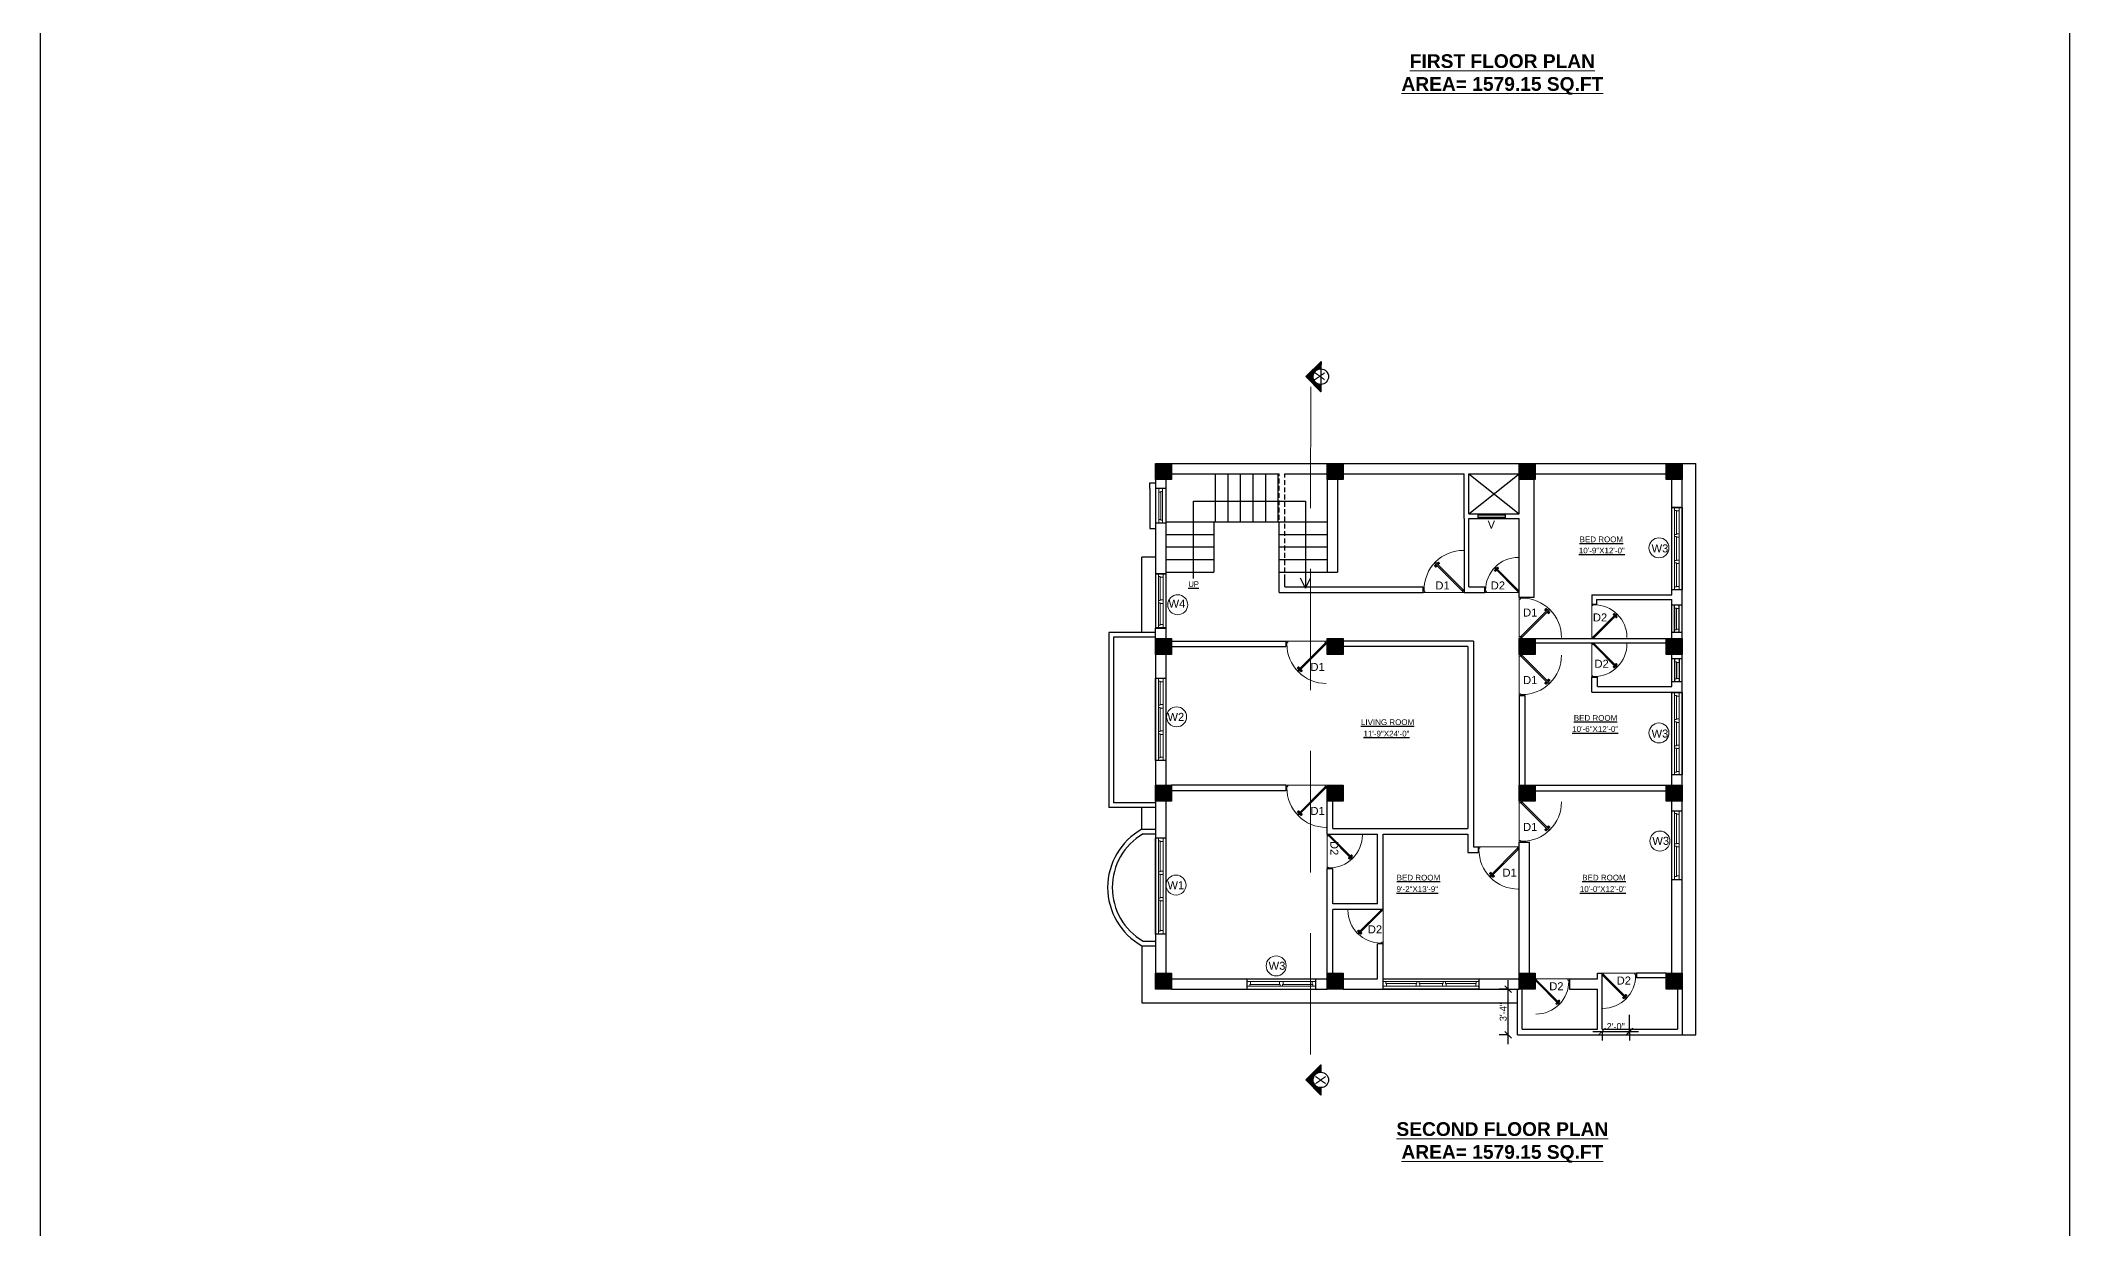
# Model space of a CAD drawing. Header units: inches. Extents: x -343 to 13887, y -13069 to -746.
# Drawn here: x 9035 to 10810, y -9894 to -8855 of the extents above; entities that cross this region are included whole.
import ezdxf

# ---------------------------------------------------------------- set-up
doc = ezdxf.new("R2010")
doc.units = ezdxf.units.IN
doc.header["$LTSCALE"] = 17
doc.header["$MEASUREMENT"] = 0
doc.linetypes.add('21_FP_00$0$HIDDEN', pattern=[0.375, 0.25, -0.125])
doc.linetypes.add('PHANTOM2', pattern=[1.25, 0.625, -0.125, 0.125, -0.125, 0.125, -0.125])
for name, color, linetype, lineweight in [('25 BOT BAR', 12, 'Continuous', 25), ('aa_section_line', 2, 'PHANTOM2', 13), ('DOOR & WIN', 1, 'Continuous', 25), ('OUTLINE', 1, 'Continuous', 25), ('PUERTAS', 7, 'Continuous', 9), ('TEXT', 231, 'Continuous', 20), ('WINDOW FRAME PLAN', 162, 'Continuous', 18)]:
    doc.layers.add(name, color=color, linetype=linetype, lineweight=lineweight)
doc.layers.add('A-Sect-Iden', color=111, linetype='Continuous')
doc.styles.add('ARCHITECTURE', font='stylu.ttf')
doc.styles.add('DIMTEXT', font='arial.ttf', dxfattribs={"height": 6})
doc.styles.add('HEADING', font='swissel.ttf')
doc.dimstyles.new('8 SCALE', dxfattribs={"dimscale": 0, "dimtxt": 6, "dimasz": 6, "dimexe": 8, "dimexo": 8, "dimgap": 1.25, "dimtad": 1, "dimdec": 0, "dimzin": 3, "dimdsep": 46, "dimlunit": 4, "dimtxsty": 'ARCHITECTURE', "dimblk": 'ARCHTICK', "dimcen": 8, "dimdle": 8, "dimclrd": 5, "dimclre": 5, "dimclrt": 7, "dimadec": 0, "dimazin": 0, "dimtfac": 0.75, "dimtdec": 0, "dimtix": 1, "dimtmove": 2, "dimatfit": 3, "dimldrblk": 'ARCHTICK', "dimfxl": 8, "dimfxlon": 1, "dimtolj": 1, "dimtzin": 0, "dimlwd": -1, "dimlwe": -1, "dimarcsym": 0})

# ---------------------------------------------------------------- blocks, each defined once
blk = doc.blocks.new('ffddd')
at = {"layer": 'DOOR & WIN'}
for p, q in [((-13345.3, -2388.1), (-13345.3, -2316.1)), ((-13336.3, -2316.1), (-13345.3, -2316.1)), ((-13336.3, -2316.1), (-13336.3, -2388.1)), ((-13336.3, -2388.1), (-13345.3, -2388.1)), ((-13336.3, -2388.1), (-13345.3, -2388.1))]:
    blk.add_line(p, q, dxfattribs=at)
at = {"layer": 'WINDOW FRAME PLAN'}
for p, q in [((-13342.8, -2316.1), (-13342.8, -2318.6)), ((-13342.8, -2385.6), (-13342.8, -2318.6)), ((-13342.8, -2318.6), (-13341.3, -2318.6)), ((-13341.3, -2318.6), (-13341.3, -2319.1)), ((-13341.3, -2319.1), (-13341.3, -2339.6)), ((-13341.3, -2319.1), (-13338.8, -2319.1)), ((-13338.8, -2316.1), (-13338.8, -2319.1)), ((-13338.8, -2319.1), (-13338.8, -2385.1)), ((-13342.8, -2339.6), (-13341.3, -2339.6)), ((-13342.8, -2341.6), (-13341.3, -2341.6)), ((-13341.3, -2339.1), (-13338.8, -2339.1)), ((-13341.3, -2341.6), (-13341.3, -2342.1)), ((-13341.3, -2341.6), (-13341.3, -2362.6)), ((-13341.3, -2342.1), (-13338.8, -2342.1)), ((-13342.8, -2362.6), (-13341.3, -2362.6)), ((-13342.8, -2364.6), (-13341.3, -2364.6)), ((-13341.3, -2362.1), (-13338.8, -2362.1)), ((-13341.3, -2362.6), (-13341.3, -2362.1)), ((-13341.3, -2364.6), (-13341.3, -2385.6)), ((-13341.3, -2365.1), (-13338.8, -2365.1)), ((-13342.8, -2388.1), (-13342.8, -2385.6)), ((-13342.8, -2385.6), (-13341.3, -2385.6)), ((-13341.3, -2385.1), (-13338.8, -2385.1)), ((-13341.3, -2385.6), (-13341.3, -2385.1)), ((-13338.8, -2388.1), (-13338.8, -2385.1))]:
    blk.add_line(p, q, dxfattribs=at)
blk = doc.blocks.new('3ft')
at = {"layer": 'PUERTAS', "color": 6}
for p, q in [((1, 2.5), (25.2, 26.7)), ((26, 25.9), (1.8, 1.6)), ((26, 25.9), (25.2, 26.7)), ((0, 2.4), (0, 0)), ((0.7, 2.4), (0, 2.4)), ((1.6, 0), (0, 0)), ((0.7, 1.5), (0.7, 2.4)), ((0.8, 1.5), (0.7, 1.5)), ((0.8, 1.5), (0.8, 2.4)), ((0.8, 1.2), (0.8, 1.5)), ((1.6, 1.2), (0.8, 1.2)), ((1.6, 1.8), (0.9, 2.5)), ((1.6, 1.9), (1, 2.5)), ((1.6, 1.9), (1.6, 1.8)), ((1.8, 1.6), (1.6, 1.8)), ((1.6, 0), (1.6, 1.2)), ((34.4, 0), (34.4, 1.2)), ((34.4, 1.2), (35.2, 1.2)), ((34.4, 0), (36, 0)), ((35.2, 1.2), (35.2, 2.4)), ((35.2, 2.4), (36, 2.4)), ((36, 0), (36, 2.4))]:
    blk.add_line(p, q, dxfattribs=at)
at = {"layer": 'PUERTAS', "color": 8}
for p, q in [((22.6, 24.9), (21.6, 25.7)), ((22.6, 25), (21.7, 25.7)), ((22.7, 25.1), (21.8, 25.9)), ((22.1, 26.3), (22, 26.1)), ((22.9, 25.2), (22, 26.1)), ((22.1, 26.3), (22.3, 26.4)), ((22.3, 26.4), (22.3, 26.4)), ((23.2, 25.5), (22.3, 26.4)), ((23.3, 25.7), (22.5, 26.6)), ((23.5, 25.8), (22.7, 26.8)), ((23.4, 25.8), (22.7, 26.7)), ((22.7, 24.3), (23, 24.8)), ((23, 25), (22.8, 25.1)), ((23, 25), (22.9, 25.2)), ((23, 25), (22.9, 25.1)), ((22.9, 24.5), (23.1, 24.9)), ((23.1, 25.1), (23, 25.2)), ((23.1, 24.8), (23.2, 25)), ((23.3, 25.3), (23.2, 25.4)), ((23.4, 25.4), (23.3, 25.6)), ((23.4, 25.4), (23.3, 25.5)), ((23.4, 25.4), (23.3, 25.5)), ((23.3, 24.9), (23.3, 25.1)), ((23.5, 25.1), (23.3, 25.1)), ((23.6, 25.3), (23.4, 25.2)), ((23.9, 25.5), (23.5, 25.3)), ((24.1, 25.7), (23.6, 25.4)), ((23.6, 23.4), (24.1, 23.7)), ((23.8, 23.6), (24.2, 23.8)), ((24.1, 23.8), (24.3, 23.9)), ((24.2, 24), (24.4, 24)), ((24.2, 23.3), (25, 22.3)), ((24.3, 23.7), (24.4, 23.6)), ((24.3, 23.7), (24.5, 23.6)), ((24.3, 23.6), (24.4, 23.5)), ((24.3, 23.3), (25.1, 22.4)), ((24.4, 24.2), (24.4, 24)), ((24.4, 23.8), (24.5, 23.7)), ((24.4, 23.4), (25.2, 22.5)), ((24.6, 24.3), (24.5, 24.1)), ((24.5, 23.6), (25.4, 22.7)), ((24.8, 24.6), (24.6, 24.2)), ((24.6, 24), (24.7, 23.9)), ((25, 24.8), (24.7, 24.3)), ((24.7, 24.1), (24.8, 23.9)), ((24.7, 24.1), (24.8, 24)), ((24.8, 24.1), (24.9, 24)), ((24.8, 23.8), (25.7, 23)), ((25, 24), (25.9, 23.2)), ((25.1, 24.2), (26.1, 23.4)), ((25.1, 24.1), (26, 23.3)), ((25.6, 22.8), (25.4, 22.7)), ((25.6, 22.8), (25.7, 23)), ((25.7, 23), (25.7, 23)), ((0, 0), (36, 0))]:
    blk.add_line(p, q, dxfattribs=at)
at = {"layer": 'PUERTAS', "color": 1}
for p, q in [((21.7, 25.8), (22.1, 26.3)), ((21.7, 25.7), (22.2, 26.2)), ((21.7, 25.8), (21.7, 25.8)), ((22.5, 25), (21.7, 25.6)), ((22.6, 26.7), (22.1, 26.3)), ((22.7, 26.7), (22.2, 26.2)), ((22.6, 26.7), (22.6, 26.7)), ((22.6, 25), (23, 25.4)), ((22.6, 24.3), (22.9, 24.7)), ((22.6, 24.1), (22.6, 24.1)), ((22.7, 25.1), (22.7, 25.1)), ((23.4, 25.9), (22.8, 26.7)), ((22.8, 25.1), (23.1, 25.3)), ((22.9, 25), (22.8, 25.1)), ((22.9, 24.9), (23.2, 25.2)), ((22.9, 24.8), (22.9, 24.8)), ((22.9, 24.7), (22.9, 24.7)), ((23.4, 25.8), (23, 25.4)), ((23.3, 25.6), (23.1, 25.3)), ((23.5, 25.5), (23.2, 25.2)), ((23.3, 25.7), (23.3, 25.7)), ((23.4, 25.5), (23.3, 25.6)), ((23.4, 23.3), (23.4, 23.3)), ((23.6, 25.5), (23.6, 25.5)), ((23.6, 23.3), (24, 23.6)), ((24.1, 25.8), (23.7, 25.5)), ((23.7, 25.5), (23.7, 25.5)), ((24, 23.6), (24, 23.6)), ((24.1, 23.6), (24.1, 23.6)), ((24.3, 25.8), (24.3, 25.8)), ((24.3, 23.6), (24.5, 23.9)), ((24.3, 23.3), (24.7, 23.7)), ((24.3, 23.6), (24.4, 23.5)), ((24.3, 23.2), (24.9, 22.4)), ((24.4, 23.5), (24.6, 23.8)), ((24.4, 23.4), (24.4, 23.4)), ((24.8, 24.1), (24.5, 23.9)), ((24.9, 24), (24.6, 23.8)), ((25.1, 24.1), (24.7, 23.7)), ((25.1, 24.8), (24.8, 24.4)), ((24.8, 24.4), (24.8, 24.4)), ((24.8, 24.3), (24.8, 24.3)), ((24.8, 24.1), (24.9, 24)), ((25, 24), (25, 24)), ((25, 22.4), (25.5, 22.9)), ((25.1, 25), (25.1, 25)), ((25.1, 22.4), (25.6, 22.8)), ((25.1, 22.4), (25.1, 22.4)), ((25.2, 24.1), (26, 23.5)), ((26, 23.4), (25.5, 22.9)), ((26, 23.3), (25.6, 22.8)), ((26, 23.3), (26, 23.3))]:
    blk.add_line(p, q, dxfattribs=at)
at = {"layer": 'PUERTAS', "color": 2}
for p, q in [((22, 26.1), (22, 26.1)), ((25.4, 22.7), (25.4, 22.7))]:
    blk.add_line(p, q, dxfattribs=at)
at = {"layer": 'PUERTAS', "color": 6}
for radius in [0.155, 0.0752]:
    blk.add_circle((0.8, 2.6), radius, dxfattribs=at)
blk.add_arc((0.8, 2.6), 34.4, 359.7285, 90.0333, dxfattribs=at)
at = {"layer": 'PUERTAS', "color": 1}
for centre, start, end in [((22.5, 25), 231.0764, 315), ((22.7, 24.2), 135, 225), ((22.7, 26.7), 38.9236, 135), ((22.8, 25.1), 225, 315), ((23, 24.9), 135, 219.7428), ((22.9, 24.8), 315, 39.7428), ((23.3, 25.6), 315, 45), ((23.4, 25.9), 315, 38.9236), ((23.5, 23.4), 225, 315), ((23.5, 25.4), 50.2572, 135), ((23.6, 25.5), 230.2572, 315), ((24.1, 23.6), 50.2572, 135), ((24.2, 25.7), 45, 135), ((24.2, 23.7), 230.2572, 315), ((24.3, 23.2), 135, 218.9236), ((24.4, 23.5), 135, 225), ((24.8, 24.3), 135, 219.7428), ((24.7, 24.2), 315, 39.7428), ((24.9, 24), 45, 135), ((25, 22.4), 218.9236, 315), ((25, 24.9), 315, 45), ((25.2, 24.1), 51.0764, 135), ((26, 23.4), 315, 51.0764)]:
    blk.add_arc(centre, 0.08, start, end, dxfattribs=at)
blk = doc.blocks.new('*U2802')
at = {"color": 3, "xscale": -1}
blk.add_blockref('3ft', (42, 0), dxfattribs=at)
blk = doc.blocks.new('DFFDFD')
at = {"layer": 'DOOR & WIN'}
for p, q in [((-13646.8, -2252.3), (-13646.8, -2168.3)), ((-13637.8, -2168.3), (-13646.8, -2168.3)), ((-13637.8, -2168.3), (-13637.8, -2252.3)), ((-13637.8, -2252.3), (-13646.8, -2252.3)), ((-13637.8, -2252.3), (-13646.8, -2252.3))]:
    blk.add_line(p, q, dxfattribs=at)
at = {"layer": 'WINDOW FRAME PLAN'}
for p, q in [((-13644.3, -2168.3), (-13644.3, -2170.8)), ((-13644.3, -2249.8), (-13644.3, -2170.8)), ((-13644.3, -2170.8), (-13642.8, -2170.8)), ((-13642.8, -2170.8), (-13642.8, -2171.3)), ((-13642.8, -2171.3), (-13642.8, -2197.8)), ((-13642.8, -2171.3), (-13640.3, -2171.3)), ((-13640.3, -2168.3), (-13640.3, -2171.3)), ((-13640.3, -2171.3), (-13640.3, -2249.3)), ((-13644.3, -2197.8), (-13642.8, -2197.8)), ((-13644.3, -2199.8), (-13642.8, -2199.8)), ((-13642.8, -2197.3), (-13640.3, -2197.3)), ((-13642.8, -2199.8), (-13642.8, -2200.3)), ((-13642.8, -2199.8), (-13642.8, -2220.8)), ((-13642.8, -2200.3), (-13640.3, -2200.3)), ((-13644.3, -2220.8), (-13642.8, -2220.8)), ((-13644.3, -2222.8), (-13642.8, -2222.8)), ((-13642.8, -2220.3), (-13640.3, -2220.3)), ((-13642.8, -2220.8), (-13642.8, -2220.3)), ((-13642.8, -2222.8), (-13642.8, -2249.3)), ((-13642.8, -2223.3), (-13640.3, -2223.3)), ((-13644.3, -2252.3), (-13644.3, -2249.8)), ((-13644.3, -2249.8), (-13642.8, -2249.8)), ((-13642.8, -2249.3), (-13640.3, -2249.3)), ((-13642.8, -2249.8), (-13642.8, -2249.3)), ((-13640.3, -2252.3), (-13640.3, -2249.3))]:
    blk.add_line(p, q, dxfattribs=at)
blk = doc.blocks.new('2ft6in')
at = {"layer": 'PUERTAS', "color": 2}
for p, q in [((0.8, 2.1), (21, 22.3)), ((21.7, 21.6), (1.5, 1.4)), ((18.3, 21.8), (18.3, 21.8)), ((21.7, 21.6), (21, 22.3)), ((21.2, 18.9), (21.2, 18.9)), ((0, 2), (0, 0)), ((0.6, 2), (0, 2)), ((1.3, 0), (0, 0)), ((0.6, 1.3), (0.6, 2)), ((0.7, 1.3), (0.6, 1.3)), ((0.7, 1.3), (0.7, 2)), ((0.7, 1), (0.7, 1.3)), ((1.3, 1), (0.7, 1)), ((1.4, 1.6), (0.8, 2.1)), ((1.3, 1.5), (0.8, 2.1)), ((1.4, 1.6), (1.3, 1.5)), ((1.5, 1.4), (1.3, 1.5)), ((1.3, 0), (1.3, 1)), ((28.7, 0), (28.7, 1)), ((28.7, 1), (29.3, 1)), ((28.7, 0), (30, 0)), ((29.3, 1), (29.3, 2)), ((29.3, 2), (30, 2)), ((30, 0), (30, 2))]:
    blk.add_line(p, q, dxfattribs=at)
at = {"layer": 'PUERTAS', "color": 8}
for p, q in [((18.8, 20.8), (18, 21.4)), ((18.9, 20.8), (18.1, 21.5)), ((19, 20.9), (18.2, 21.6)), ((18.4, 21.9), (18.3, 21.8)), ((19.1, 21), (18.3, 21.7)), ((18.4, 21.9), (18.6, 22)), ((18.6, 22), (18.6, 22)), ((19.3, 21.3), (18.6, 22)), ((19.4, 21.4), (18.8, 22.1)), ((19.6, 21.5), (18.9, 22.3)), ((19.5, 21.5), (18.9, 22.3)), ((18.9, 20.3), (19.2, 20.7)), ((19.1, 20.8), (19, 20.9)), ((19.2, 20.9), (19.1, 21)), ((19.1, 20.8), (19.1, 20.9)), ((19.1, 20.4), (19.3, 20.8)), ((19.3, 20.9), (19.2, 21)), ((19.4, 21.1), (19.3, 21.2)), ((19.3, 20.6), (19.3, 20.8)), ((19.5, 21.2), (19.4, 21.3)), ((19.5, 21.2), (19.4, 21.3)), ((19.5, 21.1), (19.4, 21.2)), ((19.4, 20.8), (19.4, 20.9)), ((19.6, 20.9), (19.4, 20.9)), ((19.7, 21.1), (19.5, 21)), ((20.1, 21.4), (19.6, 21.1)), ((19.9, 21.2), (19.6, 21.1)), ((19.7, 19.5), (20.1, 19.8)), ((19.9, 19.7), (20.2, 19.8)), ((20.1, 19.9), (20.3, 19.9)), ((20.2, 20), (20.3, 20)), ((20.2, 19.7), (20.3, 19.6)), ((20.2, 19.7), (20.3, 19.6)), ((20.2, 19.4), (20.9, 18.7)), ((20.2, 19.4), (20.8, 18.6)), ((20.3, 20.1), (20.4, 20)), ((20.3, 19.8), (20.4, 19.7)), ((20.3, 19.5), (21, 18.8)), ((20.5, 20.3), (20.4, 20.1)), ((20.4, 19.8), (20.4, 19.7)), ((20.7, 20.5), (20.5, 20.2)), ((20.5, 20), (20.6, 19.9)), ((20.5, 19.6), (21.1, 18.9)), ((20.8, 20.6), (20.6, 20.2)), ((20.6, 20.1), (20.7, 20)), ((20.6, 20.1), (20.7, 20)), ((20.6, 20), (20.7, 20)), ((20.7, 19.9), (21.4, 19.2)), ((20.8, 20), (21.6, 19.3)), ((20.9, 20.1), (21.7, 19.5)), ((21, 20.1), (21.7, 19.5)), ((21.3, 19), (21.2, 18.9)), ((21.3, 19), (21.4, 19.1)), ((21.4, 19.2), (21.4, 19.1)), ((0, 0), (30, 0))]:
    blk.add_line(p, q, dxfattribs=at)
at = {"layer": 'PUERTAS', "color": 1}
for p, q in [((18.1, 21.5), (18.5, 21.9)), ((18.1, 21.4), (18.5, 21.9)), ((18.1, 21.5), (18.1, 21.5)), ((18.7, 20.8), (18.1, 21.3)), ((18.9, 22.3), (18.5, 21.9)), ((18.8, 22.2), (18.5, 21.9)), ((18.8, 22.2), (18.8, 22.2)), ((18.8, 20.8), (19.2, 21.2)), ((18.8, 20.2), (19.1, 20.6)), ((18.9, 20.1), (18.8, 20.1)), ((18.9, 20.9), (18.9, 20.9)), ((19.5, 21.6), (19, 22.3)), ((19, 20.9), (19.2, 21.1)), ((19.1, 20.8), (19, 20.9)), ((19.1, 20.8), (19.3, 21)), ((19.1, 20.7), (19.1, 20.7)), ((19.1, 20.6), (19.1, 20.6)), ((19.5, 21.5), (19.2, 21.2)), ((19.5, 21.3), (19.2, 21.1)), ((19.5, 21.2), (19.3, 21)), ((19.4, 21.4), (19.5, 21.4)), ((19.5, 21.2), (19.4, 21.3)), ((19.5, 19.4), (19.5, 19.4)), ((19.6, 21.2), (19.6, 21.2)), ((19.6, 19.4), (20, 19.7)), ((20.1, 21.5), (19.7, 21.2)), ((19.7, 21.2), (19.7, 21.2)), ((20, 19.7), (20, 19.7)), ((20.1, 19.7), (20.1, 19.7)), ((20.2, 21.5), (20.2, 21.5)), ((20.2, 19.7), (20.4, 19.9)), ((20.2, 19.4), (20.6, 19.8)), ((20.2, 19.7), (20.3, 19.6)), ((20.2, 19.3), (20.8, 18.6)), ((20.3, 19.6), (20.5, 19.8)), ((20.3, 19.5), (20.3, 19.5)), ((20.6, 20.1), (20.4, 19.9)), ((20.7, 20), (20.5, 19.8)), ((20.7, 20.2), (20.6, 20.2)), ((20.9, 20.1), (20.6, 19.8)), ((20.6, 20.1), (20.7, 20)), ((20.9, 20.7), (20.7, 20.3)), ((20.7, 20.3), (20.7, 20.3)), ((20.8, 20), (20.8, 20)), ((20.9, 20.8), (20.9, 20.8)), ((20.9, 18.6), (21.3, 19.1)), ((20.9, 18.7), (21.3, 19)), ((20.9, 18.7), (20.9, 18.7)), ((21, 20.1), (21.7, 19.6)), ((21.7, 19.5), (21.3, 19.1)), ((21.7, 19.4), (21.3, 19)), ((21.6, 19.4), (21.7, 19.4))]:
    blk.add_line(p, q, dxfattribs=at)
at = {"layer": 'PUERTAS', "color": 2}
for radius in [0.129, 0.0627]:
    blk.add_circle((0.7, 2.1), radius, dxfattribs=at)
at = {"layer": 'PUERTAS', "color": 8}
blk.add_arc((0.7, 2.1), 28.7, 359.7285, 90.0333, dxfattribs=at)
at = {"layer": 'PUERTAS', "color": 1}
for centre, start, end in [((18.8, 20.8), 231.0764, 315), ((18.9, 20.2), 135, 225), ((18.9, 22.2), 38.9236, 135), ((19, 20.9), 225, 315), ((19.2, 20.7), 135, 219.7428), ((19.1, 20.6), 315, 39.7428), ((19.5, 21.6), 315, 38.9236), ((19.4, 21.4), 315, 45), ((19.6, 21.2), 50.2572, 135), ((19.6, 19.5), 225, 315), ((19.7, 21.3), 230.2572, 315), ((20.1, 19.6), 50.2572, 135), ((20.2, 21.4), 45, 135), ((20.2, 19.7), 230.2572, 315), ((20.3, 19.4), 135, 218.9236), ((20.4, 19.5), 135, 225), ((20.7, 20.3), 135, 219.7428), ((20.6, 20.2), 315, 39.7428), ((20.8, 20), 45, 135), ((20.8, 18.7), 218.9236, 315), ((20.9, 20.7), 315, 45), ((21, 20.1), 51.0764, 135), ((21.7, 19.5), 315, 51.0764)]:
    blk.add_arc(centre, 0.0667, start, end, dxfattribs=at)
blk = doc.blocks.new('*U2794')
at = {"color": 3, "xscale": -1}
blk.add_blockref('2ft6in', (42, 0), dxfattribs=at)
blk = doc.blocks.new('*U3030')
at = {"color": 3}
blk.add_blockref('3ft', (0, 0), dxfattribs=at)
blk = doc.blocks.new('*U2795')
at = {"color": 3, "xscale": -1}
blk.add_blockref('3ft', (42, 0), dxfattribs=at)
blk = doc.blocks.new("5'")
at = {"layer": 'WINDOW FRAME PLAN'}
for p, q in [((10026.3, -7897.2), (10086.3, -7897.2)), ((10026.3, -7897.2), (10026.3, -7901.2)), ((10026.3, -7897.2), (10029.3, -7897.2)), ((10029.3, -7899.7), (10029.3, -7897.2)), ((10054.8, -7899.7), (10054.8, -7897.2)), ((10054.8, -7897.2), (10057.8, -7897.2)), ((10057.8, -7899.7), (10057.8, -7897.2)), ((10086.3, -7897.2), (10083.3, -7897.2)), ((10083.3, -7899.7), (10083.3, -7897.2)), ((10086.3, -7897.2), (10086.3, -7901.2)), ((10026.3, -7901.2), (10086.3, -7901.2)), ((10026.3, -7901.2), (10028.8, -7901.2)), ((10028.8, -7901.2), (10028.8, -7899.7)), ((10028.8, -7899.7), (10029.3, -7899.7)), ((10029.3, -7899.7), (10054.8, -7899.7)), ((10055.3, -7899.7), (10054.8, -7899.7)), ((10055.3, -7901.2), (10055.3, -7899.7)), ((10057.3, -7901.2), (10057.3, -7899.7)), ((10057.8, -7899.7), (10057.3, -7899.7)), ((10057.8, -7899.7), (10083.3, -7899.7)), ((10083.8, -7899.7), (10083.3, -7899.7)), ((10083.8, -7901.2), (10083.8, -7899.7)), ((10086.3, -7901.2), (10083.8, -7901.2))]:
    blk.add_line(p, q, dxfattribs=at)
blk = doc.blocks.new('*U3074')
at = {"color": 3}
blk.add_blockref('2ft6in', (0, 0), dxfattribs=at)
blk = doc.blocks.new("W4'")
at = {"layer": '25 BOT BAR'}
for p, q in [((9894.3, -8421.4), (9894.3, -8468.9)), ((9903.3, -8421.4), (9903.3, -8468.9))]:
    blk.add_line(p, q, dxfattribs=at)
at = {"layer": 'DOOR & WIN'}
blk.add_line((9903.3, -8421.4), (9894.3, -8421.4), dxfattribs=at)
at = {"layer": 'OUTLINE'}
blk.add_line((9903.3, -8468.9), (9894.3, -8468.9), dxfattribs=at)
at = {"layer": 'WINDOW FRAME PLAN'}
for p, q in [((9896.8, -8421.4), (9896.8, -8423.9)), ((9896.8, -8468.9), (9896.8, -8423.9)), ((9896.8, -8423.9), (9898.3, -8423.9)), ((9898.3, -8423.9), (9898.3, -8424.4)), ((9898.3, -8424.4), (9898.3, -8444.9)), ((9898.3, -8424.4), (9900.8, -8424.4)), ((9900.8, -8421.4), (9900.8, -8424.4)), ((9900.8, -8424.4), (9900.8, -8468.9)), ((9896.8, -8444.9), (9898.3, -8444.9)), ((9896.8, -8446.9), (9898.3, -8446.9)), ((9898.3, -8444.4), (9900.8, -8444.4)), ((9898.3, -8446.9), (9898.3, -8447.4)), ((9898.3, -8446.9), (9898.3, -8466.4)), ((9898.3, -8447.4), (9900.8, -8447.4)), ((9896.8, -8468.9), (9896.8, -8466.4)), ((9896.8, -8466.4), (9898.3, -8466.4)), ((9898.3, -8465.9), (9900.8, -8465.9)), ((9898.3, -8466.4), (9898.3, -8465.9)), ((9900.8, -8468.9), (9900.8, -8465.9))]:
    blk.add_line(p, q, dxfattribs=at)
blk = doc.blocks.new('_ArchTick')
at = {"color": 0, "linetype": 'ByBlock', "const_width": 0.15}
blk.add_lwpolyline([(-0.5, -0.5), (0.5, 0.5)], dxfattribs=at)
blk = doc.blocks.new('*D3081')
at = {"layer": '25 BOT BAR', "color": 5, "transparency": 16777216}
for p, q in [((10318.8, -9684.6), (10310.7, -9684.6)), ((10318.7, -9732.6), (10318.7, -9676.6)), ((10318.8, -9724.6), (10310.7, -9724.6))]:
    blk.add_line(p, q, dxfattribs=at)
at = {"layer": 'Defpoints', "color": 0, "transparency": 16777216}
for p in [(10318.7, -9684.6), (10326.8, -9684.6), (10326.8, -9724.6)]:
    blk.add_point(p, dxfattribs=at)
at = {"layer": '25 BOT BAR', "color": 5, "transparency": 16777216, "xscale": 6, "yscale": 6, "zscale": 6}
for p, rotation in [((10318.7, -9684.6), 90), ((10318.7, -9724.6), 270)]:
    blk.add_blockref('_ArchTick', p, dxfattribs=dict(at, rotation=rotation))
at = {"layer": '25 BOT BAR', "color": 7, "transparency": 16777216, "insert": (10314.3, -9704.6), "char_height": 6, "attachment_point": 5, "rotation": 90, "style": 'ARCHITECTURE'}
blk.add_mtext('\\A1;3\'-4"', dxfattribs=at)
blk = doc.blocks.new('*D3084')
at = {"layer": '25 BOT BAR', "color": 5, "transparency": 16777216}
for p, q in [((10392.8, -9721.6), (10432.8, -9721.6)), ((10400.8, -9721.6), (10400.8, -9729.6)), ((10424.8, -9721.6), (10424.8, -9729.6))]:
    blk.add_line(p, q, dxfattribs=at)
at = {"layer": 'Defpoints', "color": 0, "transparency": 16777216}
for p in [(10400.8, -9719.6), (10424.8, -9719.6), (10424.8, -9721.6)]:
    blk.add_point(p, dxfattribs=at)
at = {"layer": '25 BOT BAR', "color": 5, "transparency": 16777216, "xscale": 6, "yscale": 6, "zscale": 6, "rotation": 180}
blk.add_blockref('_ArchTick', (10400.8, -9721.6), dxfattribs=at)
at = {"layer": '25 BOT BAR', "color": 5, "transparency": 16777216, "xscale": 6, "yscale": 6, "zscale": 6}
blk.add_blockref('_ArchTick', (10424.8, -9721.6), dxfattribs=at)
at = {"layer": '25 BOT BAR', "color": 7, "transparency": 16777216, "insert": (10412.8, -9717.3), "char_height": 6, "attachment_point": 5, "style": 'ARCHITECTURE'}
blk.add_mtext('\\A1;2\'-0"', dxfattribs=at)

msp = doc.modelspace()

# ---------------------------------------------------------------- hatches: boundary and pattern name
at = {"layer": 'A-Sect-Iden', "ltscale": 0.5}
h = msp.add_hatch(dxfattribs=at)
h.set_pattern_fill('ANSI37', color=2, scale=5, style=0)
h.set_pattern_definition([(45, (-15694.25335, -15330.1273), (-0.441941738, 0.441941738), []), (135, (-15694.25335, -15330.1273), (-0.441941738, -0.441941738), [])])
h.paths.add_polyline_path([(10154.8, -9155.4), (10154.7, -9161.9), (10141.6, -9148.5), (10155, -9135.4), (10154.9, -9141.9, 1)])
h = msp.add_hatch(dxfattribs=at)
h.set_pattern_fill('ANSI37', color=2, scale=5, style=0)
h.set_pattern_definition([(45, (-15694.22874, -15945.5012), (-0.441941738, 0.441941738), []), (135, (-15694.22874, -15945.5012), (-0.441941738, -0.441941738), [])])
h.paths.add_polyline_path([(10154.8, -9770.7), (10154.8, -9777.2), (10141.6, -9764), (10154.8, -9750.7), (10154.8, -9757.2, 1)])
at = {"layer": 'DOOR & WIN'}
h = msp.add_hatch(color=256, dxfattribs=at)
h.dxf.hatch_style = 1
h.paths.add_polyline_path([(10024.3, -9224.6), (10010.3, -9224.6), (10010.3, -9238.6), (10024.3, -9238.6)])
h = msp.add_hatch(color=256, dxfattribs=at)
h.dxf.hatch_style = 1
h.paths.add_polyline_path([(10174.3, -9224.6), (10160.3, -9224.6), (10160.3, -9238.6), (10174.3, -9238.6)])
h = msp.add_hatch(color=256, dxfattribs=at)
h.dxf.hatch_style = 1
h.paths.add_polyline_path([(10342.3, -9224.6), (10328.3, -9224.6), (10328.3, -9238.6), (10342.3, -9238.6)])
h = msp.add_hatch(color=256, dxfattribs=at)
h.dxf.hatch_style = 1
h.paths.add_polyline_path([(10470.8, -9224.6), (10456.8, -9224.6), (10456.8, -9238.6), (10470.8, -9238.6)])
h = msp.add_hatch(color=256, dxfattribs=at)
h.dxf.hatch_style = 1
h.paths.add_polyline_path([(10024.3, -9377.6), (10010.3, -9377.6), (10010.3, -9391.6), (10024.3, -9391.6)])
h = msp.add_hatch(color=256, dxfattribs=at)
h.dxf.hatch_style = 1
h.paths.add_polyline_path([(10174.3, -9377.6), (10160.3, -9377.6), (10160.3, -9391.6), (10174.3, -9391.6)])
h = msp.add_hatch(color=256, dxfattribs=at)
h.dxf.hatch_style = 1
h.paths.add_polyline_path([(10342.3, -9377.6), (10328.3, -9377.6), (10328.3, -9391.6), (10342.3, -9391.6)])
h = msp.add_hatch(color=256, dxfattribs=at)
h.dxf.hatch_style = 1
h.paths.add_polyline_path([(10470.8, -9377.6), (10456.8, -9377.6), (10456.8, -9391.6), (10470.8, -9391.6)])
h = msp.add_hatch(color=256, dxfattribs=at)
h.dxf.hatch_style = 1
h.paths.add_polyline_path([(10024.3, -9506), (10010.3, -9506), (10010.3, -9520), (10024.3, -9520)])
h = msp.add_hatch(color=256, dxfattribs=at)
h.dxf.hatch_style = 1
h.paths.add_polyline_path([(10174.3, -9506), (10160.3, -9506), (10160.3, -9520), (10174.3, -9520)])
h = msp.add_hatch(color=256, dxfattribs=at)
h.dxf.hatch_style = 1
h.paths.add_polyline_path([(10342.3, -9506), (10328.3, -9506), (10328.3, -9520), (10342.3, -9520)])
h = msp.add_hatch(color=256, dxfattribs=at)
h.dxf.hatch_style = 1
h.paths.add_polyline_path([(10470.8, -9506), (10456.8, -9506), (10456.8, -9520), (10470.8, -9520)])
h = msp.add_hatch(color=256, dxfattribs=at)
h.dxf.hatch_style = 1
h.paths.add_polyline_path([(10024.3, -9670.6), (10010.3, -9670.6), (10010.3, -9684.6), (10024.3, -9684.6)])
h = msp.add_hatch(color=256, dxfattribs=at)
h.dxf.hatch_style = 1
h.paths.add_polyline_path([(10174.3, -9670.6), (10160.3, -9670.6), (10160.3, -9684.6), (10174.3, -9684.6)])
h = msp.add_hatch(color=256, dxfattribs=at)
h.dxf.hatch_style = 1
h.paths.add_polyline_path([(10342.3, -9670.6), (10328.3, -9670.6), (10328.3, -9684.6), (10342.3, -9684.6)])
h = msp.add_hatch(color=256, dxfattribs=at)
h.dxf.hatch_style = 1
h.paths.add_polyline_path([(10470.8, -9670.6), (10456.8, -9670.6), (10456.8, -9684.6), (10470.8, -9684.6)])

# ---------------------------------------------------------------- linework, layer by layer
at = {"layer": '25 BOT BAR'}
for p, q in [((10024.3, -9224.6), (10160.3, -9224.6)), ((10470.8, -9224.6), (10482.8, -9224.6)), ((10005.3, -9246.6), (10005.3, -9241.6)), ((10005.3, -9241.6), (10010.3, -9241.6)), ((10005.3, -9246.6), (10005.3, -9276.6)), ((10010.3, -9238.6), (10010.3, -9257.7)), ((10010.3, -9246.6), (10010.3, -9276.6)), ((10019.3, -9246.6), (10010.3, -9246.6)), ((10019.3, -9238.6), (10019.3, -9321)), ((10024.3, -9233.6), (10118.3, -9233.6)), ((10062.3, -9233.6), (10062.3, -9275.6)), ((10073.3, -9233.6), (10073.3, -9275.6)), ((10084.3, -9233.6), (10084.3, -9275.6)), ((10095.3, -9233.6), (10095.3, -9275.6)), ((10106.3, -9233.6), (10106.3, -9275.6)), ((10117.3, -9233.6), (10117.3, -9275.6)), ((10123.3, -9233.6), (10160.3, -9233.6)), ((10160.3, -9238.6), (10160.3, -9319.6)), ((10169.3, -9238.6), (10169.3, -9319.6)), ((10280.3, -9272.6), (10280.3, -9233.6)), ((10284.3, -9268.6), (10328.3, -9233.6)), ((10284.3, -9233.6), (10328.3, -9268.6)), ((10043.3, -9325.3), (10043.3, -9257.6)), ((10043.3, -9257.6), (10141.3, -9257.6)), ((10141.3, -9257.6), (10141.3, -9333.7)), ((10005.3, -9276.6), (10005.3, -9281.6)), ((10005.3, -9281.6), (10010.3, -9281.6)), ((10010.3, -9276.6), (10010.3, -9321)), ((10010.3, -9276.6), (10019.3, -9276.6)), ((10019.3, -9275.6), (10061.3, -9275.6)), ((10061.3, -9275.6), (10061.3, -9319.6)), ((10061.3, -9275.6), (10118.3, -9275.6)), ((10116.3, -9275.6), (10160.3, -9275.6)), ((10118.3, -9337.6), (10118.3, -9275.6)), ((10292.3, -9272.6), (10292.3, -9268.6)), ((10292.3, -9269.6), (10316.3, -9269.6)), ((10292.3, -9271.6), (10316.3, -9271.6)), ((10316.3, -9272.6), (10316.3, -9268.6)), ((10019.3, -9286.6), (10061.3, -9286.6)), ((10019.3, -9297.6), (10061.3, -9297.6)), ((10118.3, -9286.6), (10160.3, -9286.6)), ((10118.3, -9297.6), (10160.3, -9297.6)), ((10010.3, -9306.6), (9998.3, -9306.6)), ((9998.3, -9372.6), (9998.3, -9306.6)), ((10019.3, -9308.6), (10061.3, -9308.6)), ((10118.3, -9308.6), (10160.3, -9308.6)), ((10010.3, -9321), (10019.3, -9321)), ((10019.3, -9319.6), (10061.3, -9319.6)), ((10118.3, -9319.6), (10160.3, -9319.6)), ((10123.3, -9332.6), (10123.3, -9321.6)), ((10123.3, -9332.6), (10244.3, -9332.6)), ((10141.3, -9333.7), (10136.9, -9324.8)), ((10141.3, -9333.7), (10145.7, -9324.8)), ((10160.3, -9319.6), (10169.3, -9319.6)), ((10244.3, -9337.6), (10244.3, -9332.6)), ((10284.3, -9332.6), (10298.3, -9332.6)), ((10298.3, -9337.6), (10298.3, -9332.6)), ((10118.3, -9337.6), (10244.3, -9337.6)), ((10280.3, -9337.6), (10298.3, -9337.6)), ((10328.3, -9341.6), (10341.3, -9341.6)), ((10391.8, -9339.6), (10391.8, -9347.6)), ((10391.8, -9347.6), (10395.8, -9347.6)), ((10395.8, -9343.6), (10395.8, -9347.6)), ((10470.8, -9348.6), (10461.8, -9348.6)), ((10464.3, -9372.6), (10464.3, -9348.6)), ((10465.8, -9369.6), (10465.8, -9351.6)), ((10468.3, -9372.6), (10468.3, -9348.6)), ((10010.3, -9377.6), (10010.3, -9368.6)), ((10010.3, -9368.6), (10019.3, -9368.6)), ((10019.3, -9368.6), (10019.3, -9377.6)), ((9969.3, -9372.6), (9969.3, -9525.6)), ((10010.3, -9372.6), (9969.3, -9372.6)), ((9973.3, -9376.6), (9973.3, -9521.6)), ((10010.3, -9376.6), (9973.3, -9376.6)), ((10024.3, -9380.1), (10124.3, -9380.1)), ((10024.3, -9384.6), (10124.3, -9384.6)), ((10124.3, -9380.1), (10124.3, -9384.6)), ((10288.3, -9380.1), (10174.3, -9380.1)), ((10283.3, -9384.6), (10174.3, -9384.6)), ((10283.3, -9384.6), (10283.3, -9544)), ((10288.3, -9380.1), (10288.3, -9560)), ((10470.8, -9372.6), (10461.8, -9372.6)), ((10010.3, -9391.6), (10010.3, -9506)), ((10019.3, -9391.6), (10019.3, -9506)), ((10470.8, -9395.6), (10461.8, -9395.6)), ((10464.3, -9395.6), (10464.3, -9415.6)), ((10465.8, -9398.6), (10465.8, -9412.6)), ((10468.3, -9395.6), (10468.3, -9415.6)), ((10391.8, -9424.6), (10391.8, -9411.6)), ((10391.8, -9411.6), (10396.8, -9411.6)), ((10396.8, -9419.6), (10396.8, -9411.6)), ((10470.8, -9415.6), (10461.8, -9415.6)), ((10328.3, -9427.6), (10328.3, -9506)), ((10328.3, -9427.6), (10333.3, -9427.6)), ((10333.3, -9427.6), (10333.3, -9506)), ((10124.3, -9506), (10024.3, -9506)), ((10124.3, -9511), (10024.3, -9511)), ((10124.3, -9506), (10124.3, -9511)), ((10342.3, -9506), (10456.8, -9506)), ((10342.3, -9511), (10456.8, -9511)), ((10010.3, -9525.6), (9969.3, -9525.6)), ((10010.3, -9521.6), (9973.3, -9521.6)), ((9998.3, -9544.6), (9998.3, -9525.6)), ((10010.3, -9520), (10010.3, -9670.6)), ((10019.3, -9520), (10019.3, -9670.6)), ((10160.3, -9549), (10160.3, -9520)), ((10165.3, -9544), (10165.3, -9520)), ((10461.8, -9528.6), (10470.8, -9528.6)), ((9998.3, -9544.6), (10010.3, -9544.6)), ((10165.3, -9544), (10283.3, -9544)), ((9999.3, -9548.6), (10010.3, -9548.6)), ((10160.3, -9549), (10204.3, -9549)), ((10204.3, -9609.8), (10204.3, -9549)), ((10209.3, -9614.8), (10209.3, -9549)), ((10209.3, -9549), (10283.3, -9549)), ((10283.3, -9549), (10283.3, -9565)), ((10283.3, -9565), (10292.3, -9565)), ((10288.3, -9560), (10292.3, -9560)), ((10292.3, -9560), (10292.3, -9565)), ((10328.3, -9556), (10337.3, -9556)), ((10160.3, -9670.6), (10160.3, -9579)), ((10160.3, -9579), (10165.3, -9579)), ((10165.3, -9609.8), (10165.3, -9579)), ((10461.8, -9588.6), (10470.8, -9588.6)), ((10204.3, -9609.8), (10165.3, -9609.8)), ((10165.3, -9670.6), (10165.3, -9614.8)), ((10209.3, -9614.8), (10165.3, -9614.8)), ((9998.3, -9646.6), (9998.3, -9696.6)), ((9998.3, -9646.6), (10010.3, -9646.6)), ((9999.3, -9642.6), (10010.3, -9642.6)), ((10204.3, -9675.6), (10204.3, -9644.8)), ((10209.3, -9644.8), (10204.3, -9644.8)), ((10209.3, -9675.6), (10209.3, -9644.8)), ((10396.8, -9670.6), (10400.8, -9670.6)), ((10396.8, -9675.6), (10396.8, -9670.6)), ((10400.8, -9719.6), (10400.8, -9670.6)), ((10456.8, -9670.6), (10430.8, -9670.6)), ((10430.8, -9670.6), (10430.8, -9674.6)), ((10024.3, -9675.6), (10160.3, -9675.6)), ((10024.3, -9684.6), (10160.3, -9684.6)), ((10090.3, -9684.6), (10090.3, -9675.6)), ((10150.3, -9684.6), (10150.3, -9675.6)), ((10326.8, -9724.6), (10326.8, -9684.6)), ((10330.8, -9719.6), (10330.8, -9684.6)), ((10372.3, -9675.6), (10396.8, -9675.6)), ((10372.3, -9675.6), (10372.3, -9684.6)), ((10372.3, -9684.6), (10396.8, -9684.6)), ((10396.8, -9719.6), (10396.8, -9684.6)), ((10456.8, -9674.6), (10430.8, -9674.6)), ((10466.8, -9684.6), (10466.8, -9719.6)), ((10470.8, -9684.6), (10470.8, -9724.6)), ((10424.8, -9724.6), (10424.8, -9707))]:
    msp.add_line(p, q, dxfattribs=at)
at = {"layer": '25 BOT BAR', "linetype": '21_FP_00$0$HIDDEN'}
for p, q in [((10118.3, -9337.6), (10118.3, -9233.6)), ((10123.3, -9332.6), (10123.3, -9233.6))]:
    msp.add_line(p, q, dxfattribs=at)
at = {"layer": '25 BOT BAR'}
msp.add_lwpolyline([(9034.8, -7251.3), (10809.7, -7251.3), (10809.7, -13069.5), (9034.8, -13069.5)], close=True, dxfattribs=at)
for radius, start, end in [(58.3, 119.0689, 240.9311), (54.3, 120.1441, 239.8559)]:
    msp.add_arc((10026.6, -9595.6), radius, start, end, dxfattribs=at)
at = {"layer": 'A-Sect-Iden', "ltscale": 0.5}
for points in [[(10154.9, -9140.9), (10154.7, -9161.8), (10141.6, -9148.5), (10155, -9135.4), (10154.9, -9140.9)], [(10154.8, -9770.7), (10154.8, -9777.2), (10141.6, -9764), (10154.8, -9750.7), (10154.8, -9757.2)]]:
    msp.add_lwpolyline(points, dxfattribs=at)
for centre in [(10154.8, -9148.6), (10154.8, -9764)]:
    msp.add_circle(centre, 6.75, dxfattribs=at)
at = {"layer": 'aa_section_line', "linetype": '21_FP_00$0$HIDDEN', "ltscale": 25}
msp.add_line((10145.9, -9157.4), (10145.8, -9751.1), dxfattribs=at)
at = {"layer": 'DOOR & WIN'}
for p, q in [((10160.3, -9224.6), (10470.8, -9224.6)), ((10470.8, -9377.6), (10470.8, -9224.6)), ((10482.8, -9724.6), (10482.8, -9224.6)), ((10174.3, -9233.6), (10280.3, -9233.6)), ((10284.3, -9233.6), (10328.3, -9233.6)), ((10342.3, -9233.6), (10456.8, -9233.6)), ((10461.8, -9339.6), (10461.8, -9238.6)), ((10280.3, -9272.6), (10280.3, -9337.6)), ((10284.3, -9268.6), (10328.3, -9268.6)), ((10284.3, -9272.6), (10328.3, -9272.6)), ((10391.8, -9339.6), (10461.8, -9339.6)), ((10395.8, -9343.6), (10461.8, -9343.6)), ((10461.8, -9377.6), (10461.8, -9343.6)), ((10342.3, -9377.6), (10456.8, -9377.6)), ((10342.3, -9381.6), (10456.8, -9381.6)), ((10461.8, -9419.6), (10461.8, -9391.6)), ((10470.8, -9684.6), (10470.8, -9391.6)), ((10396.8, -9419.6), (10461.8, -9419.6)), ((10391.8, -9424.6), (10461.8, -9424.6)), ((10461.8, -9506), (10461.8, -9424.6)), ((10461.8, -9670.6), (10461.8, -9520)), ((10328.3, -9560), (10328.3, -9556)), ((10328.3, -9670.6), (10328.3, -9560)), ((10337.3, -9670.6), (10337.3, -9556)), ((10174.3, -9675.6), (10204.3, -9675.6)), ((10174.3, -9684.6), (10328.3, -9684.6)), ((10209.3, -9675.6), (10328.3, -9675.6)), ((9998.3, -9696.6), (10326.8, -9696.6)), ((10326.8, -9724.6), (10482.8, -9724.6)), ((10330.8, -9719.6), (10396.8, -9719.6)), ((10400.8, -9719.6), (10466.8, -9719.6))]:
    msp.add_line(p, q, dxfattribs=at)
at = {"layer": 'OUTLINE'}
for p, q in [((10284.3, -9268.6), (10284.3, -9233.6)), ((10328.3, -9268.6), (10328.3, -9238.6)), ((10341.3, -9341.6), (10341.3, -9238.6)), ((10461.8, -9263.1), (10470.8, -9263.1)), ((10284.3, -9332.6), (10284.3, -9272.6)), ((10328.3, -9337.6), (10328.3, -9272.6)), ((10328.3, -9341.6), (10328.3, -9337.6)), ((10461.8, -9425), (10470.8, -9425))]:
    msp.add_line(p, q, dxfattribs=at)
for points in [[(10010.3, -9224.6), (10024.3, -9224.6), (10024.3, -9238.6), (10010.3, -9238.6)], [(10160.3, -9224.6), (10174.3, -9224.6), (10174.3, -9238.6), (10160.3, -9238.6)], [(10328.3, -9224.6), (10342.3, -9224.6), (10342.3, -9238.6), (10328.3, -9238.6)], [(10456.8, -9224.6), (10470.8, -9224.6), (10470.8, -9238.6), (10456.8, -9238.6)], [(10010.3, -9377.6), (10024.3, -9377.6), (10024.3, -9391.6), (10010.3, -9391.6)], [(10160.3, -9377.6), (10174.3, -9377.6), (10174.3, -9391.6), (10160.3, -9391.6)], [(10328.3, -9377.6), (10342.3, -9377.6), (10342.3, -9391.6), (10328.3, -9391.6)], [(10456.8, -9377.6), (10470.8, -9377.6), (10470.8, -9391.6), (10456.8, -9391.6)], [(10010.3, -9506), (10024.3, -9506), (10024.3, -9520), (10010.3, -9520)], [(10160.3, -9506), (10174.3, -9506), (10174.3, -9520), (10160.3, -9520)], [(10328.3, -9506), (10342.3, -9506), (10342.3, -9520), (10328.3, -9520)], [(10456.8, -9506), (10470.8, -9506), (10470.8, -9520), (10456.8, -9520)], [(10010.3, -9670.6), (10024.3, -9670.6), (10024.3, -9684.6), (10010.3, -9684.6)], [(10160.3, -9670.6), (10174.3, -9670.6), (10174.3, -9684.6), (10160.3, -9684.6)], [(10328.3, -9670.6), (10342.3, -9670.6), (10342.3, -9684.6), (10328.3, -9684.6)], [(10456.8, -9670.6), (10470.8, -9670.6), (10470.8, -9684.6), (10456.8, -9684.6)]]:
    msp.add_lwpolyline(points, close=True, dxfattribs=at)
at = {"layer": 'TEXT'}
for centre in [(10450.6, -9298.4), (10029.6, -9348.2), (10028.6, -9446.3), (10450.6, -9460.4), (10451.4, -9555), (10028.1, -9593.5), (10115.7, -9664.2)]:
    msp.add_circle(centre, 8.75, dxfattribs=at)
at = {"layer": 'WINDOW FRAME PLAN'}
for p, q in [((10013, -9246.6), (10013, -9249.6)), ((10016.3, -9246.6), (10016.3, -9249.1)), ((10013, -9249.6), (10013, -9273.6)), ((10014.9, -9249.6), (10013, -9249.6)), ((10014.9, -9274.1), (10014.9, -9249.1)), ((10014.9, -9249.1), (10014.9, -9249.6)), ((10016.3, -9249.1), (10014.9, -9249.1)), ((10016.3, -9249.1), (10016.3, -9274.1)), ((10014.9, -9273.6), (10013, -9273.6)), ((10013, -9276.6), (10013, -9273.6)), ((10014.9, -9274.1), (10014.9, -9273.6)), ((10016.3, -9274.1), (10014.9, -9274.1)), ((10016.3, -9276.6), (10016.3, -9274.1)), ((10464.3, -9348.6), (10464.3, -9351.1)), ((10464.3, -9351.1), (10465.8, -9351.1)), ((10465.8, -9351.1), (10465.8, -9351.6)), ((10465.8, -9351.6), (10468.3, -9351.6)), ((10468.3, -9348.6), (10468.3, -9351.6)), ((10464.3, -9372.6), (10464.3, -9370.1)), ((10464.3, -9370.1), (10465.8, -9370.1)), ((10465.8, -9369.6), (10468.3, -9369.6)), ((10465.8, -9370.1), (10465.8, -9369.6)), ((10468.3, -9372.6), (10468.3, -9369.6)), ((10464.3, -9395.6), (10464.3, -9398.1)), ((10464.3, -9398.1), (10465.8, -9398.1)), ((10465.8, -9398.1), (10465.8, -9398.6)), ((10465.8, -9398.6), (10468.3, -9398.6)), ((10468.3, -9395.6), (10468.3, -9398.6)), ((10464.3, -9415.6), (10464.3, -9413.1)), ((10464.3, -9413.1), (10465.8, -9413.1)), ((10465.8, -9412.6), (10468.3, -9412.6)), ((10465.8, -9413.1), (10465.8, -9412.6)), ((10468.3, -9415.6), (10468.3, -9412.6))]:
    msp.add_line(p, q, dxfattribs=at)

# ---------------------------------------------------------------- block references
at = {"layer": '25 BOT BAR'}
for name, p in [("W4'", (116, -899.6)), ("5'", (63.9, -1780.8))]:
    msp.add_blockref(name, p, dxfattribs=at)
at = {"layer": '25 BOT BAR', "rotation": 270}
msp.add_blockref("5'", (18365.5, 497.8), dxfattribs=at)
at = {"layer": 'DOOR & WIN', "xscale": -1}
msp.add_blockref('*U3030', (10280.3, -9337.6), dxfattribs=at)
at = {"layer": 'DOOR & WIN'}
msp.add_blockref('*U2794', (10286.3, -9337.6), dxfattribs=at)
for name, p, rotation in [('*U2802', (10328.3, -9335.6), 270), ('*U2794', (10391.8, -9335.6), 270), ('*U3074', (10160.3, -9549), 270), ('*U2794', (10384.3, -9675.6), 180)]:
    msp.add_blockref(name, p, dxfattribs=dict(at, rotation=rotation))
at = {"layer": 'DOOR & WIN', "xscale": -1}
for name, p, rotation in [('*U2795', (10118.3, -9380.1), 180), ('*U2794', (10391.8, -9423.6), 270), ('*U2802', (10328.3, -9433.6), 270), ('*U2802', (10118.3, -9506), 180), ('*U2802', (10328.3, -9562), 270), ('*U2802', (10286.3, -9560), 180), ('*U3074', (10209.3, -9614.8), 90), ('*U3074', (10400.8, -9670.6), 180)]:
    msp.add_blockref(name, p, dxfattribs=dict(at, rotation=rotation))
at = {"layer": 'OUTLINE'}
for name, p in [('ffddd', (23807.1, -6947)), ('ffddd', (23355.6, -7096.5)), ('ffddd', (23807.1, -7109)), ('DFFDFD', (23657.1, -7384))]:
    msp.add_blockref(name, p, dxfattribs=at)
at = {"layer": 'OUTLINE', "rotation": 270}
msp.add_blockref('DFFDFD', (12461.6, -23322.3), dxfattribs=at)

# ---------------------------------------------------------------- texts
at = {"layer": 'A-Sect-Iden', "ltscale": 0.5, "char_height": 9, "width": 12.25, "attachment_point": 5, "style": 'HEADING'}
for insert, rotation in [((10153.7, -9148.2), 269.2631), ((10154.4, -9764.1), 269.8551)]:
    msp.add_mtext('X', dxfattribs=dict(at, insert=insert, rotation=rotation))
at = {"layer": 'DOOR & WIN', "char_height": 5, "attachment_point": 5}
for s, insert in [('{\\fArial TUR|b0|i0|c0|p34;\\L\\C7;10\'-9"X12\'-0"}', (10400.6, -9300.8)), ('{\\fArial TUR|b0|i0|c0|p34;\\L\\C7;BED ROOM}', (10400.2, -9291)), ('{\\L\\C7;UP}', (10043.5, -9330.2)), ('{\\fArial TUR|b0|i0|c162|p34;\\L\\C7; \\fArial TUR|b0|i0|c0|p34;LIVING \\fArial TUR|b0|i0|c162|p34;ROOM}', (10212.2, -9451)), ('{\\fArial TUR|b0|i0|c0|p34;\\L\\C7;11\'-9"X24\'-0"}', (10212.2, -9461)), ('{\\fArial TUR|b0|i0|c0|p34;\\L\\C7;10\'-6"X12\'-0"}', (10394.8, -9457)), ('{\\fArial TUR|b0|i0|c0|p34;\\L\\C7;BED ROOM}', (10395.1, -9447.3)), ('{\\fArial TUR|b0|i0|c0|p34;\\L\\C7;9\'-2"X13\'-9"}', (10239.2, -9597)), ('{\\fArial TUR|b0|i0|c162|p34;\\L\\C7; \\fArial TUR|b0|i0|c0|p34;BED \\fArial TUR|b0|i0|c162|p34;ROOM}', (10239.2, -9587)), ('{\\fArial TUR|b0|i0|c0|p34;\\L\\C7;10\'-0"X12\'-0"}', (10401.5, -9597)), ('{\\fArial TUR|b0|i0|c162|p34;\\L\\C7; \\fArial TUR|b0|i0|c0|p34;BED \\fArial TUR|b0|i0|c162|p34;ROOM}', (10401.5, -9587))]:
    msp.add_mtext(s, dxfattribs=dict(at, insert=insert))
at = {"layer": 'TEXT', "style": 'DIMTEXT'}
for s, rotation, p in [('V', 360, (10300.7, -9281.5)), ('W3', 360, (10444.1, -9302.4)), ('W4', 360, (10021.6, -9350.7)), ('W2', 360, (10020.6, -9449.8)), ('W3', 360, (10444.1, -9464.4)), ('D2', 270, (10163.1, -9554.9)), ('W1', 360, (10020.6, -9597.1))]:
    msp.add_text(s, height=7, rotation=rotation, dxfattribs=at).set_placement(p)
for s, p in [('D1', (10255, -9334.8)), ('D2', (10303.4, -9334.8)), ('D1', (10331.7, -9358.5)), ('D2', (10392.8, -9362.8)), ('D1', (10145.7, -9406.1)), ('D2', (10394.2, -9403.3)), ('D1', (10331.7, -9417.6)), ('D1', (10145.7, -9532.1)), ('D1', (10331.7, -9546.1)), ('W3', (10444.8, -9558.3)), ('D1', (10313.7, -9586.1)), ('D2', (10195.9, -9635.7)), ('W3', (10109.1, -9667.6)), ('D2', (10354.6, -9685.5)), ('D2', (10413.6, -9680.5))]:
    msp.add_text(s, height=7, dxfattribs=at).set_placement(p)
at = {"layer": 'TEXT', "char_height": 12, "width": 396.298, "attachment_point": 2}
for s, insert in [('{\\fArial|b1|i0|c0|p34;\\LFIRST FLOOR PLAN \\PAREA= 1579.15 SQ.FT}', (10313.6, -8866.5)), ('{\\fArial|b1|i0|c0|p34;\\LSECOND FLOOR PLAN \\PAREA= 1579.15 SQ.FT}', (10313.6, -9801))]:
    msp.add_mtext(s, dxfattribs=dict(at, insert=insert))

# ---------------------------------------------------------------- dimensions: what is measured, and where the dimension line sits
at = {"layer": '25 BOT BAR'}
dim = msp.add_linear_dim(base=(10318.7, -9684.6), p1=(10326.8, -9724.6), p2=(10326.8, -9684.6), angle=90, dimstyle='8 SCALE', override={"dimscale": 1}, dxfattribs=at)
dim.commit()
dim.dimension.update_dxf_attribs({"geometry": '*D3081', "text_midpoint": (10314.3, -9704.6)})
dim = msp.add_linear_dim(base=(10424.8, -9721.6), p1=(10400.8, -9719.6), p2=(10424.8, -9719.6), dimstyle='8 SCALE', override={"dimscale": 1}, dxfattribs=at)
dim.commit()
dim.dimension.update_dxf_attribs({"geometry": '*D3084', "text_midpoint": (10412.8, -9717.3)})

doc.saveas('drawing.dxf')
